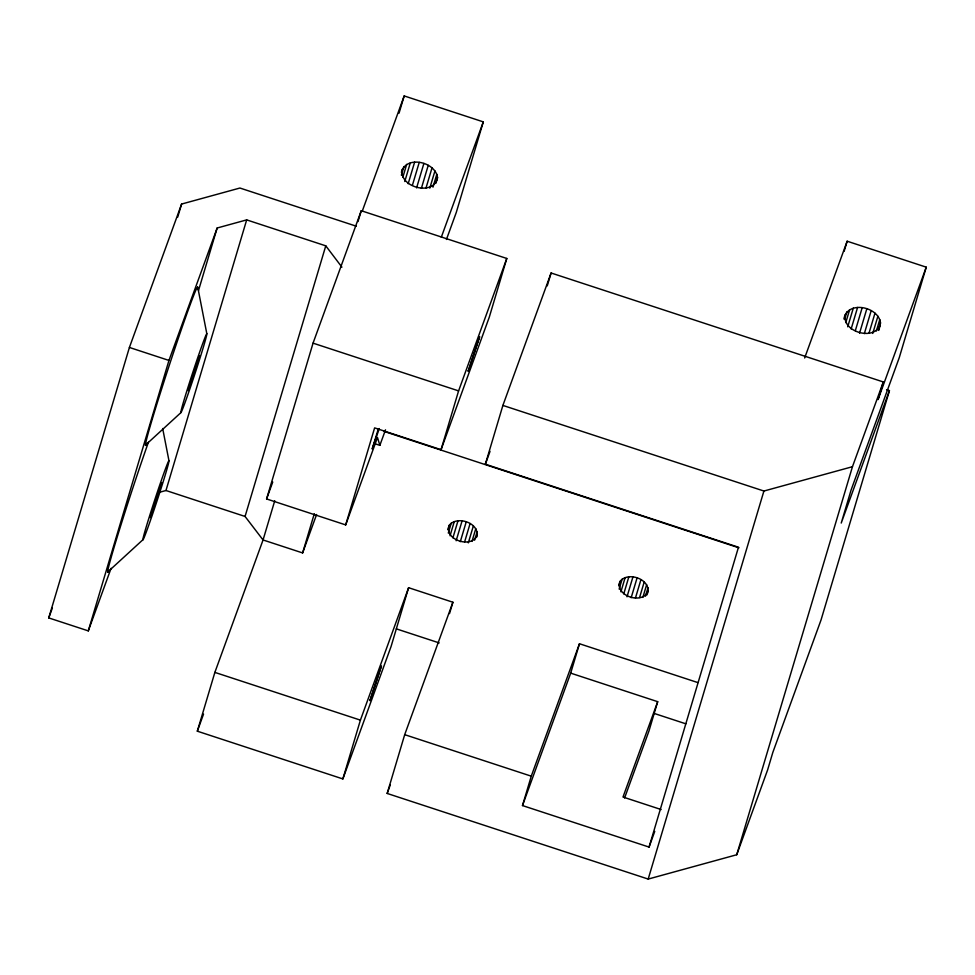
<?xml version="1.0" encoding="UTF-8"?>
<svg xmlns="http://www.w3.org/2000/svg" width="975" height="975" viewBox="0 0 975 975"><rect width="100%" height="100%" fill="white"/><g stroke="black" fill="none" stroke-linecap="round" stroke-linejoin="round"><path stroke-width="1.46" d="M402.236 169.406C398.702 187.432 434.143 196.633 437.543 177.608C435.52 161.716 406.039 154.976 401.383 172.283M845.203 314.693C841.669 332.719 877.11 341.92 880.51 322.896C878.414 306.357 847.178 300.178 843.911 319.008M111.077 568.303L88.298 630.886L48.75 617.918L129.407 347.453L181.594 204.055L239.923 188.029L356.265 226.188M177.694 217.157L181.594 204.055M88.298 630.886L168.955 360.433L217.157 228.004L246.675 219.887L325.772 245.834L341.92 267.15M198.498 290.562L217.157 228.004M158.937 492.436L165.969 490.51L246.675 219.887M316.607 514.495L302.616 552.935L263.055 539.967L245.066 516.457L325.772 245.834M449.512 613.592L452.9 602.233L408.61 587.706L391.072 646.498L342.871 778.928L197.328 731.189L214.866 672.397L263.055 539.967L274.755 500.748M266.589 498.956L313.048 343.151L361.25 210.722L506.793 258.46L489.255 317.253L441.053 449.682L374.619 427.891L345.686 524.903L266.589 498.956L272.744 482.04M358.008 221.569L361.25 210.722M399.043 113.173L404.186 95.928L483.295 121.875L456.288 212.416L446.44 239.472M401.359 175.207L403.93 166.579M402.833 177.279L406.685 164.348M404.759 181.521L410.329 162.837M408.184 183.727L414.607 162.167M302.616 552.935L314.303 513.715M412.376 185.372L419.238 162.374M416.593 187.895L423.881 163.459M421.383 188.333L428.244 165.336M426.014 187.992L432.01 167.871M429.804 188.151L434.947 170.905M432.973 187.163L436.837 174.233M435.837 183.361L437.543 177.608M342.871 778.928L360.409 720.135L408.61 587.706M441.053 449.682L458.591 390.89L506.793 258.46M447.891 529.632L449.158 525.367C457.336 514.898 481.065 523.49 476.507 537.457M448.293 533.069L451.254 523.136M450.048 535.763L454.277 521.576M452.912 537.834L457.982 520.796M456.154 540.747L462.077 520.882M460.31 541.686L466.233 521.808M886.555 389.683L889.432 390.622L821.047 619.929L772.846 752.359L767.593 769.994L736.734 854.746L648.192 879.072L387.173 793.455L404.698 734.662L452.9 602.233M697.905 682.598L579.467 643.744L531.265 776.173L522.49 805.569L649.057 847.08L738.477 547.231L485.355 464.21L502.893 405.417L551.094 272.988L883.313 381.956L878.048 399.592L926.25 267.162L847.153 241.215L804.655 357.983M464.6 541.966L470.108 523.514M468.305 542.88L473.375 525.854M547.243 285.894L551.094 272.988M471.985 541.405L475.8 528.633M474.618 540.15L477.153 531.631M522.49 805.569L570.692 673.14L579.467 643.744M618.747 585.67L620.015 581.405C628.595 570.436 653.494 580.418 646.937 594.908M619.149 589.107L622.111 579.174M620.904 591.801L625.133 577.614M623.768 593.872L628.838 576.847M627.01 596.798L632.933 576.92M631.166 597.724L637.089 577.858M635.456 598.004L640.965 579.552M639.576 597.504L644.231 581.892M642.842 597.443L646.657 584.671M645.474 596.188L648.009 587.669M570.692 673.14L657.698 701.683L648.936 731.079L624.597 797.964M648.192 879.072L763.912 491.034L852.455 466.708L883.313 381.956M844.155 251.27L847.153 241.215M844.74 319.057L846.885 311.866M845.788 322.567L849.652 309.636M847.726 326.808L853.296 308.124M851.138 329.014L857.573 307.454M855.331 330.659L862.193 307.661M859.56 333.182L866.836 308.746M864.338 333.621L871.199 310.623M868.969 333.279L874.977 313.158M872.759 333.438L877.902 316.192M876.367 331.013L879.791 319.52M878.365 330.086L880.51 322.896M878.719 330.415L879.998 326.113M736.734 854.746L852.455 466.708M926.25 267.162L899.243 357.703L851.053 490.133L841.23 523.063L889.432 390.622M379.287 428.561L372.182 448.963L378.276 429.061M48.75 617.918L52.37 607.986M362.212 211.27L404.186 95.928M197.328 731.189L203.543 714.102M441.309 237.217L483.295 121.875M345.686 524.903L377.496 437.495L379.86 445.356L374.205 443.503M379.86 445.356L385.515 429.817M449.158 525.367C443.698 540.089 472.57 549.217 477.348 534.617M485.355 464.21L490.023 451.388M387.173 793.455L390.28 784.912M620.015 581.405C614.555 596.139 643.427 605.256 648.204 590.655M657.698 701.683L623.001 797.026L661.135 809.543M649.057 847.08L654.761 831.395M145.628 444.978L180.802 412.73M107.762 571.972L142.923 539.723M313.048 343.151L458.591 390.89M502.893 405.417L763.912 491.034M129.407 347.453L168.955 360.433M384.004 431.389L738.94 547.816M165.969 490.51L245.066 516.457M396.337 628.863L439.201 642.915M654.201 713.444L685.839 723.816M214.866 672.397L360.409 720.135M404.698 734.662L531.265 776.173M197.693 286.918L206.822 333.694A41.645 1.231 -71.8 0 1 187.834 394.753A41.645 1.231 -71.8 0 1 186.773 391.182A41.645 1.231 -71.8 0 1 206.822 333.694M162.679 428.525L168.955 460.688A41.645 1.231 -71.8 0 1 149.967 521.747A41.645 1.231 -71.8 0 1 148.895 518.176A41.645 1.231 -71.8 0 1 168.955 460.688M108.968 570.351A83.277 2.462 -71.8 0 1 118.182 533.837A83.277 2.462 -71.8 0 1 148.407 442.284M146.835 443.345A83.277 2.462 -71.8 0 1 169.297 365.272A83.277 2.462 -71.8 0 1 197.511 288.832M150.333 516.762L150.211 517.591L161.667 482.82L150.333 516.762M188.212 389.768L188.09 390.597L199.534 355.826L188.212 389.768M370.134 699.879L370.013 700.708L381.469 665.925L370.134 699.879M468.329 370.622L468.195 371.451L479.651 336.68L468.329 370.622"/></g></svg>
